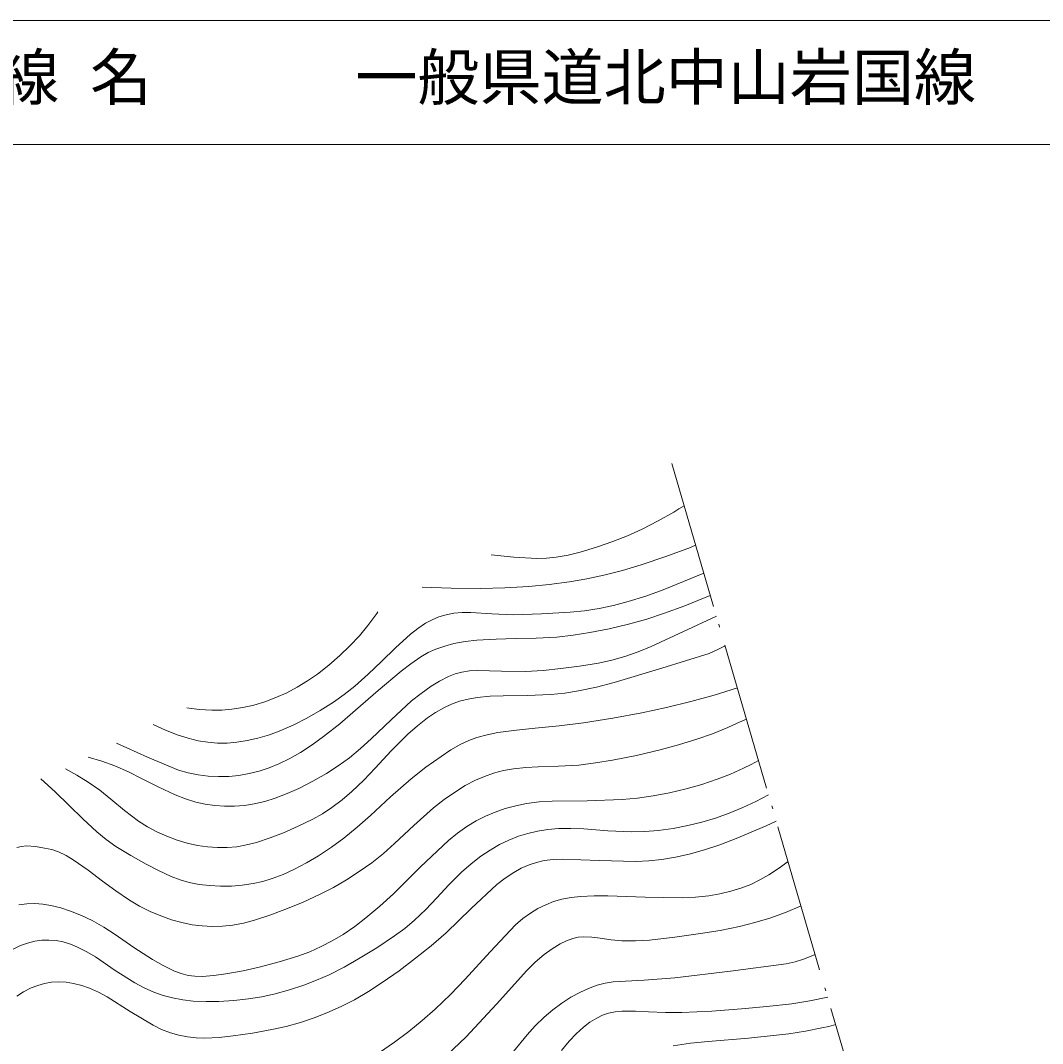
# Model space of a CAD drawing. Units: millimetres, scale not verified. Extents: x 61448 to 701448, y 5061 to 365061.
# Drawn here: x 211212 to 293544, y 282632 to 365061 of the extents above; entities that cross this region are included whole.
import ezdxf
from ezdxf.enums import TextEntityAlignment as Align

# ---------------------------------------------------------------- set-up
doc = ezdxf.new("R2010")
doc.units = ezdxf.units.MM
doc.header["$LTSCALE"] = 1000
doc.linetypes.add('LONG_DASHED_DOTTED', pattern=[15.25, 12, -1.5, 0.25, -1.5])
doc.layers.add('S-SUV', color=7, linetype='Continuous', lineweight=13)
doc.styles.add('ＭＳ ゴシック', font='')
doc.styles.get('ＭＳ ゴシック').set_extended_font_data('MS Gothic')

msp = doc.modelspace()

# ---------------------------------------------------------------- linework, layer by layer
at = {"layer": 'S-SUV'}
for p, q in [((701448, 365061), (61448, 365061)), ((61448, 355061), (701448, 355061)), ((263836, 325455), (264257, 325706)), ((264257, 325706), (264677, 325959)), ((262577, 324740), (263836, 325455)), ((260120, 323549), (261300, 324083)), ((261300, 324083), (262577, 324740)), ((258923, 323074), (260120, 323549)), ((256286, 322224), (257616, 322621)), ((257616, 322621), (258923, 323074)), ((263203, 321875), (265178, 322611)), ((265178, 322611), (265392, 322693)), ((265392, 322693), (265607, 322775)), ((249133, 322006), (250964, 321827)), ((250964, 321827), (252807, 321708)), ((252807, 321708), (253592, 321732)), ((253592, 321732), (254374, 321816)), ((254374, 321816), (255329, 321989)), ((255329, 321989), (256286, 322224)), ((261216, 321198), (263203, 321875)), ((258201, 320357), (259711, 320747)), ((259711, 320747), (261216, 321198)), ((253798, 319618), (255434, 319827)), ((255434, 319827), (256823, 320062)), ((256823, 320062), (258201, 320357)), ((262995, 319199), (264630, 319849)), ((264630, 319849), (266258, 320543)), ((243559, 319391), (245914, 319317)), ((245914, 319317), (248281, 319302)), ((248281, 319302), (250219, 319356)), ((250219, 319356), (252155, 319469)), ((252155, 319469), (253798, 319618)), ((261582, 318689), (262995, 319199)), ((258990, 317930), (260160, 318240)), ((260160, 318240), (261582, 318689)), ((264742, 317899), (266370, 318564)), ((266370, 318564), (266573, 318650)), ((266573, 318650), (266784, 318741)), ((239914, 317288), (240005, 317420)), ((246114, 317298), (246791, 317357)), ((246791, 317357), (247480, 317356)), ((247480, 317356), (249188, 317240)), ((253197, 317253), (255482, 317384)), ((255482, 317384), (256654, 317502)), ((256654, 317502), (257817, 317681)), ((257817, 317681), (258990, 317930)), ((263102, 317295), (264742, 317899)), ((239197, 316308), (239828, 317166)), ((239828, 317166), (239914, 317288)), ((243847, 316502), (244367, 316780)), ((244367, 316780), (244924, 317008)), ((244924, 317008), (245512, 317182)), ((245512, 317182), (246114, 317298)), ((249188, 317240), (250911, 317184)), ((250911, 317184), (253197, 317253)), ((260204, 316425), (261658, 316830)), ((261658, 316830), (263102, 317295)), ((264634, 315842), (267274, 317061)), ((238519, 315488), (239197, 316308)), ((242638, 315616), (243226, 316084)), ((243226, 316084), (243847, 316502)), ((255745, 315535), (257078, 315746)), ((257078, 315746), (258647, 316056)), ((258647, 316056), (260204, 316425)), ((262006, 314615), (264634, 315842)), ((237746, 314668), (238519, 315488)), ((241436, 314527), (242638, 315616)), ((246122, 314852), (247036, 315021)), ((247036, 315021), (247963, 315131)), ((247963, 315131), (249525, 315224)), ((249525, 315224), (251083, 315257)), ((251083, 315257), (252743, 315291)), ((252743, 315291), (254406, 315385)), ((254406, 315385), (255745, 315535)), ((236930, 313890), (237746, 314668)), ((240286, 313405), (241436, 314527)), ((243472, 313794), (244058, 314126)), ((244058, 314126), (244681, 314410)), ((244681, 314410), (245385, 314657)), ((245385, 314657), (246122, 314852)), ((259909, 313823), (260963, 314189)), ((260963, 314189), (262006, 314615)), ((262875, 312863), (266695, 314066)), ((266695, 314066), (267335, 314354)), ((267335, 314354), (267970, 314678)), ((236049, 313121), (236930, 313890)), ((239226, 312385), (240286, 313405)), ((241886, 312625), (242660, 313232)), ((242660, 313232), (243472, 313794)), ((256255, 313039), (257768, 313288)), ((257768, 313288), (258842, 313526)), ((258842, 313526), (259909, 313823)), ((235130, 312399), (236049, 313121)), ((240021, 311072), (241886, 312625)), ((245696, 312203), (246225, 312412)), ((246225, 312412), (246777, 312564)), ((246777, 312564), (247391, 312659)), ((247391, 312659), (248026, 312694)), ((248026, 312694), (249955, 312623)), ((249955, 312623), (251888, 312611)), ((251888, 312611), (253310, 312701)), ((253310, 312701), (254736, 312850)), ((254736, 312850), (256255, 313039)), ((259046, 311721), (262875, 312863)), ((233514, 311342), (234335, 311843)), ((234335, 311843), (235130, 312399)), ((238135, 311418), (239226, 312385)), ((244299, 311419), (244979, 311834)), ((244979, 311834), (245696, 312203)), ((257611, 311356), (259046, 311721)), ((231782, 310503), (232661, 310896)), ((232661, 310896), (233514, 311342)), ((237301, 310751), (238135, 311418)), ((238206, 309482), (240021, 311072)), ((242705, 310235), (243479, 310847)), ((243479, 310847), (244299, 311419)), ((252019, 310676), (253946, 310757)), ((253946, 310757), (255057, 310874)), ((255057, 310874), (256162, 311050)), ((256162, 311050), (257611, 311356)), ((267089, 310704), (268963, 311278)), ((230005, 309907), (230898, 310175)), ((230898, 310175), (231782, 310503)), ((235367, 309462), (236432, 310134)), ((236432, 310134), (237301, 310751)), ((241063, 308726), (242705, 310235)), ((245319, 309692), (245936, 309977)), ((245936, 309977), (246582, 310209)), ((246582, 310209), (247285, 310391)), ((247285, 310391), (248005, 310515)), ((248005, 310515), (249037, 310615)), ((249037, 310615), (250087, 310655)), ((250087, 310655), (252019, 310676)), ((263241, 309702), (265202, 310177)), ((265202, 310177), (267089, 310704)), ((224602, 309682), (225613, 309553)), ((225613, 309553), (226636, 309483)), ((226636, 309483), (227442, 309493)), ((227442, 309493), (228247, 309564)), ((228247, 309564), (229126, 309704)), ((229126, 309704), (230005, 309907)), ((234275, 308845), (235367, 309462)), ((236933, 308395), (238206, 309482)), ((243993, 308867), (244637, 309304)), ((244637, 309304), (245319, 309692)), ((258920, 308843), (261267, 309285)), ((261267, 309285), (263241, 309702)), ((221914, 308331), (222902, 307876)), ((232180, 307857), (233240, 308323)), ((233240, 308323), (234275, 308845)), ((235626, 307357), (236933, 308395)), ((239472, 307182), (241063, 308726)), ((243183, 308228), (243993, 308867)), ((254620, 308221), (256574, 308461)), ((256574, 308461), (258920, 308843)), ((268207, 308108), (268947, 308436)), ((268947, 308436), (269692, 308779)), ((222902, 307876), (223915, 307476)), ((223915, 307476), (224710, 307227)), ((230333, 307232), (231262, 307514)), ((231262, 307514), (232180, 307857)), ((241084, 306207), (242420, 307548)), ((242420, 307548), (243183, 308228)), ((247982, 307290), (248812, 307517)), ((248812, 307517), (249659, 307686)), ((249659, 307686), (251159, 307893)), ((251159, 307893), (252661, 308040)), ((252661, 308040), (254620, 308221)), ((265700, 307142), (266959, 307595)), ((266959, 307595), (268207, 308108)), ((218954, 306844), (221442, 305717)), ((224710, 307227), (225532, 307033)), ((225532, 307033), (226306, 306910)), ((226306, 306910), (227095, 306846)), ((227095, 306846), (227866, 306846)), ((227866, 306846), (228632, 306907)), ((228632, 306907), (229483, 307038)), ((229483, 307038), (230333, 307232)), ((233757, 306077), (234708, 306692)), ((234708, 306692), (235626, 307357)), ((238608, 306395), (239472, 307182)), ((245883, 306289), (246697, 306756)), ((246697, 306756), (247327, 307051)), ((247327, 307051), (247982, 307290)), ((262742, 306288), (264230, 306686)), ((264230, 306686), (265700, 307142)), ((232912, 305598), (233757, 306077)), ((237714, 305662), (238608, 306395)), ((239795, 304828), (241084, 306207)), ((245097, 305768), (245883, 306289)), ((258909, 305470), (260833, 305850)), ((260833, 305850), (262742, 306288)), ((216672, 305698), (217757, 305379)), ((217757, 305379), (218819, 305004)), ((218819, 305004), (219903, 304530)), ((221442, 305717), (223956, 304645)), ((231250, 304848), (232038, 305171)), ((232038, 305171), (232912, 305598)), ((235867, 304401), (236809, 305008)), ((236809, 305008), (237714, 305662)), ((243869, 304886), (245097, 305768)), ((254544, 304967), (256188, 305064)), ((256188, 305064), (257547, 305236)), ((257547, 305236), (258909, 305470)), ((269468, 304826), (270067, 305122)), ((270067, 305122), (270669, 305434)), ((214834, 304774), (215763, 304268)), ((215763, 304268), (216671, 303704)), ((219903, 304530), (220974, 303994)), ((223956, 304645), (224727, 304432)), ((224727, 304432), (225515, 304278)), ((225515, 304278), (226334, 304179)), ((226334, 304179), (227170, 304140)), ((227995, 304160), (228814, 304240)), ((228814, 304240), (229634, 304382)), ((229634, 304382), (230441, 304582)), ((230441, 304582), (231250, 304848)), ((234767, 303769), (235867, 304401)), ((238868, 303862), (239795, 304828)), ((242683, 303959), (243869, 304886)), ((248584, 304156), (249330, 304416)), ((249330, 304416), (250124, 304624)), ((250124, 304624), (250932, 304773)), ((250932, 304773), (251918, 304882)), ((251918, 304882), (252906, 304931)), ((252906, 304931), (254544, 304967)), ((267329, 303927), (268406, 304347)), ((268406, 304347), (269468, 304826)), ((212849, 303959), (213999, 302918)), ((216671, 303704), (217602, 303044)), ((220974, 303994), (222318, 303303)), ((227170, 304140), (227995, 304160)), ((233635, 303188), (234767, 303769)), ((237910, 302950), (238868, 303862)), ((241016, 302502), (242683, 303959)), ((246250, 302923), (247044, 303410)), ((247044, 303410), (247868, 303844)), ((247868, 303844), (248584, 304156)), ((264836, 303161), (266088, 303514)), ((266088, 303514), (267329, 303927)), ((213999, 302918), (215124, 301819)), ((217602, 303044), (218505, 302330)), ((222318, 303303), (223687, 302667)), ((223687, 302667), (224506, 302350)), ((231740, 302404), (232698, 302768)), ((232698, 302768), (233635, 303188)), ((237121, 302275), (237910, 302950)), ((245347, 302293), (246250, 302923)), ((260930, 302409), (262166, 302584)), ((262166, 302584), (263502, 302842)), ((263502, 302842), (264836, 303161)), ((270440, 302145), (271477, 302666)), ((215124, 301819), (216226, 300725)), ((218505, 302330), (219594, 301420)), ((224506, 302350), (225345, 302090)), ((225345, 302090), (226097, 301919)), ((226097, 301919), (226862, 301807)), ((226862, 301807), (227655, 301752)), ((227655, 301752), (228461, 301757)), ((228461, 301757), (229255, 301821)), ((229255, 301821), (230049, 301945)), ((230049, 301945), (230897, 302144)), ((230897, 302144), (231740, 302404)), ((236296, 301649), (237121, 302275)), ((239396, 301006), (241016, 302502)), ((244488, 301621), (245347, 302293)), ((250253, 301565), (251105, 301794)), ((251105, 301794), (251970, 301964)), ((251970, 301964), (252993, 302093)), ((252993, 302093), (254030, 302162)), ((254030, 302162), (256862, 302198)), ((256862, 302198), (259688, 302295)), ((259688, 302295), (260930, 302409)), ((269391, 301654), (270440, 302145)), ((219594, 301420), (220720, 300558)), ((234755, 300707), (235541, 301152)), ((235541, 301152), (236296, 301649)), ((238346, 300070), (239396, 301006)), ((242895, 300202), (244488, 301621)), ((247908, 300564), (248674, 300957)), ((248674, 300957), (249447, 301287)), ((249447, 301287), (250253, 301565)), ((267201, 300799), (268307, 301198)), ((268307, 301198), (269391, 301654)), ((216226, 300725), (217365, 299679)), ((220720, 300558), (221437, 300103)), ((221437, 300103), (222187, 299698)), ((232393, 299621), (233587, 300137)), ((233587, 300137), (234755, 300707)), ((237256, 299178), (238346, 300070)), ((241350, 298746), (242895, 300202)), ((246408, 299583), (247171, 300118)), ((247171, 300118), (247908, 300564)), ((263781, 299970), (264982, 300198)), ((264982, 300198), (266100, 300470)), ((266100, 300470), (267201, 300799)), ((270455, 299813), (271275, 300182)), ((271275, 300182), (272091, 300560)), ((217365, 299679), (218116, 299075)), ((222187, 299698), (223000, 299327)), ((223000, 299327), (223844, 299009)), ((231315, 299201), (232393, 299621)), ((245682, 299001), (246408, 299583)), ((250555, 299025), (251320, 299330)), ((251320, 299330), (252076, 299568)), ((252076, 299568), (252856, 299750)), ((252856, 299750), (253696, 299880)), ((253696, 299880), (254541, 299950)), ((254541, 299950), (255560, 299964)), ((255560, 299964), (256581, 299919)), ((256581, 299919), (258525, 299769)), ((258525, 299769), (260469, 299679)), ((260469, 299679), (261516, 299710)), ((261516, 299710), (262572, 299802)), ((262572, 299802), (263781, 299970)), ((269002, 299200), (270455, 299813)), ((210920, 298432), (211298, 298520)), ((211298, 298520), (211693, 298550)), ((211693, 298550), (212424, 298497)), ((212424, 298497), (213161, 298382)), ((218116, 299075), (218905, 298518)), ((218905, 298518), (220104, 297775)), ((223844, 299009), (224649, 298770)), ((224649, 298770), (225480, 298586)), ((225480, 298586), (226274, 298474)), ((226274, 298474), (227085, 298420)), ((227085, 298420), (227856, 298426)), ((227856, 298426), (228632, 298492)), ((228632, 298492), (229428, 298635)), ((229428, 298635), (230220, 298839)), ((230220, 298839), (231315, 299201)), ((235220, 297763), (236256, 298447)), ((236256, 298447), (237256, 299178)), ((240445, 297947), (241350, 298746)), ((243450, 296869), (245682, 299001)), ((249042, 298217), (249814, 298665)), ((249814, 298665), (250555, 299025)), ((266313, 298245), (267537, 298647)), ((267537, 298647), (269002, 299200)), ((213161, 298382), (213733, 298255)), ((213733, 298255), (214286, 298071)), ((214286, 298071), (214887, 297781)), ((214887, 297781), (215471, 297432)), ((220104, 297775), (221341, 297079)), ((234244, 297181), (235220, 297763)), ((239506, 297200), (240445, 297947)), ((247505, 297099), (248304, 297718)), ((248304, 297718), (249042, 298217)), ((262877, 297472), (263983, 297657)), ((263983, 297657), (265078, 297902)), ((265078, 297902), (266313, 298245)), ((215471, 297432), (216661, 296605)), ((221341, 297079), (222328, 296564)), ((233242, 296654), (234244, 297181)), ((238504, 296485), (239506, 297200)), ((241257, 294690), (243450, 296869)), ((246752, 296440), (247505, 297099)), ((250949, 296418), (251558, 296753)), ((251558, 296753), (252189, 297032)), ((252189, 297032), (252781, 297228)), ((252781, 297228), (253398, 297368)), ((253398, 297368), (254127, 297459)), ((254127, 297459), (254869, 297492)), ((254869, 297492), (257837, 297368)), ((257837, 297368), (260770, 297306)), ((260770, 297306), (261825, 297358)), ((261825, 297358), (262877, 297472)), ((271496, 296227), (272280, 296744)), ((272280, 296744), (273044, 297296)), ((216661, 296605), (217823, 295723)), ((222328, 296564), (223347, 296101)), ((223347, 296101), (224066, 295832)), ((230729, 295695), (231495, 295928)), ((231495, 295928), (232375, 296261)), ((232375, 296261), (233242, 296654)), ((237467, 295818), (238504, 296485)), ((245724, 295426), (246752, 296440)), ((249588, 295445), (250247, 295953)), ((250247, 295953), (250949, 296418)), ((270779, 295814), (271496, 296227)), ((217823, 295723), (218891, 294931)), ((224066, 295832), (224814, 295618)), ((224814, 295618), (225618, 295459)), ((225618, 295459), (226434, 295360)), ((226434, 295360), (227318, 295312)), ((227318, 295312), (228211, 295324)), ((228211, 295324), (229080, 295393)), ((229080, 295393), (229949, 295523)), ((229949, 295523), (230729, 295695)), ((235347, 294654), (236419, 295208)), ((236419, 295208), (237467, 295818)), ((244747, 294377), (245724, 295426)), ((247529, 293520), (249588, 295445)), ((268447, 294900), (269252, 295149)), ((269252, 295149), (270034, 295455)), ((270034, 295455), (270779, 295814)), ((218891, 294931), (219994, 294189)), ((233941, 294008), (235347, 294654)), ((240169, 293703), (241257, 294690)), ((243863, 293444), (244747, 294377)), ((254819, 294258), (255563, 294403)), ((255563, 294403), (256328, 294491)), ((256328, 294491), (257423, 294537)), ((257423, 294537), (258523, 294523)), ((258523, 294523), (261524, 294419)), ((261524, 294419), (264529, 294376)), ((264529, 294376), (265588, 294426)), ((265588, 294426), (266651, 294536)), ((266651, 294536), (267549, 294687)), ((267549, 294687), (268447, 294900)), ((211087, 293800), (211715, 293883)), ((211715, 293883), (212358, 293906)), ((212358, 293906), (213019, 293862)), ((213019, 293862), (213670, 293757)), ((213670, 293757), (214456, 293563)), ((214456, 293563), (215236, 293308)), ((219994, 294189), (220811, 293709)), ((220811, 293709), (221667, 293277)), ((232514, 293419), (233941, 294008)), ((239041, 292760), (240169, 293703)), ((245516, 291557), (247529, 293520)), ((252292, 293149), (252893, 293511)), ((252893, 293511), (253523, 293821)), ((253523, 293821), (254158, 294067)), ((254158, 294067), (254819, 294258)), ((274090, 293714), (272846, 293198)), ((215236, 293308), (216131, 292950)), ((216131, 292950), (216996, 292541)), ((221667, 293277), (222513, 292914)), ((222513, 292914), (223390, 292602)), ((230053, 292563), (231291, 292962)), ((231291, 292962), (232514, 293419)), ((238134, 292066), (239041, 292760)), ((242945, 292563), (243863, 293444)), ((251084, 292196), (251668, 292696)), ((251668, 292696), (252292, 293149)), ((271581, 292739), (270367, 292372)), ((272846, 293198), (271581, 292739)), ((216996, 292541), (217939, 292002)), ((217939, 292002), (218851, 291411)), ((223390, 292602), (224200, 292377)), ((224200, 292377), (225034, 292208)), ((225034, 292208), (225840, 292110)), ((225840, 292110), (226661, 292072)), ((226661, 292072), (227482, 292095)), ((227482, 292095), (228308, 292178)), ((228308, 292178), (229183, 292340)), ((229183, 292340), (230053, 292563)), ((237199, 291426), (238134, 292066)), ((241349, 291307), (242167, 291912)), ((242167, 291912), (242945, 292563)), ((249040, 290029), (251084, 292196)), ((269136, 292063), (267571, 291744)), ((270367, 292372), (269136, 292063)), ((218851, 291411), (220337, 290379)), ((236334, 290903), (237199, 291426)), ((239915, 290351), (241349, 291307)), ((244299, 290508), (245516, 291557)), ((255716, 291100), (255199, 290908)), ((256149, 291201), (255716, 291100)), ((256589, 291241), (256149, 291201)), ((257243, 291208), (256589, 291241)), ((257903, 291112), (257243, 291208)), ((258785, 290983), (257903, 291112)), ((259654, 290915), (258785, 290983)), ((263935, 291194), (261871, 290963)), ((265994, 291485), (263935, 291194)), ((267571, 291744), (265994, 291485)), ((210637, 290242), (211225, 290524)), ((211225, 290524), (211783, 290724)), ((211783, 290724), (212368, 290869)), ((212368, 290869), (212925, 290948)), ((212925, 290948), (213497, 290966)), ((213497, 290966), (214077, 290921)), ((214077, 290921), (214649, 290815)), ((214649, 290815), (215243, 290639)), ((215243, 290639), (215818, 290406)), ((215818, 290406), (216548, 290032)), ((220337, 290379), (221851, 289402)), ((234509, 290031), (235448, 290439)), ((235448, 290439), (236334, 290903)), ((238450, 289446), (239915, 290351)), ((243043, 289504), (244299, 290508)), ((254033, 290251), (253407, 289797)), ((254691, 290654), (254033, 290251)), ((255199, 290908), (254691, 290654)), ((260768, 290909), (259654, 290915)), ((261871, 290963), (260768, 290909)), ((216548, 290032), (217250, 289605)), ((217250, 289605), (218828, 288528)), ((221851, 289402), (222713, 288914)), ((232052, 289216), (233544, 289678)), ((233544, 289678), (234509, 290031)), ((237275, 288783), (238450, 289446)), ((241720, 288497), (243043, 289504)), ((247044, 287824), (249040, 290029)), ((253407, 289797), (252683, 289183)), ((273605, 289218), (274287, 289430)), ((274287, 289430), (274761, 289611)), ((274761, 289611), (275229, 289811)), ((218828, 288528), (220424, 287513)), ((222713, 288914), (223618, 288473)), ((229150, 288496), (230540, 288812)), ((230540, 288812), (232052, 289216)), ((236071, 288174), (237275, 288783)), ((251992, 288518), (249555, 285810)), ((252683, 289183), (251992, 288518)), ((268413, 288461), (272906, 289066)), ((272906, 289066), (273605, 289218)), ((223618, 288473), (224161, 288267)), ((224161, 288267), (224718, 288121)), ((224718, 288121), (225269, 288051)), ((225269, 288051), (225839, 288039)), ((225839, 288039), (226795, 288109)), ((226795, 288109), (227754, 288240)), ((227754, 288240), (229150, 288496)), ((234048, 287339), (235067, 287727)), ((235067, 287727), (236071, 288174)), ((240361, 287537), (241720, 288497)), ((245855, 286590), (247044, 287824)), ((258954, 287594), (261444, 287727)), ((261444, 287727), (263937, 287920)), ((263937, 287920), (268413, 288461)), ((211470, 286805), (212068, 287111)), ((212068, 287111), (212599, 287320)), ((212599, 287320), (213159, 287476)), ((213159, 287476), (213724, 287566)), ((213724, 287566), (214305, 287598)), ((214305, 287598), (214897, 287570)), ((214897, 287570), (215492, 287481)), ((215492, 287481), (216144, 287317)), ((216144, 287317), (216777, 287096)), ((216777, 287096), (217501, 286773)), ((220424, 287513), (221170, 287116)), ((221170, 287116), (221953, 286768)), ((231728, 286646), (232897, 286963)), ((232897, 286963), (234048, 287339)), ((239249, 286822), (240361, 287537)), ((256314, 286775), (256982, 287079)), ((256982, 287079), (257670, 287325)), ((257670, 287325), (258305, 287489)), ((258305, 287489), (258954, 287594)), ((210910, 286450), (211470, 286805)), ((217501, 286773), (218209, 286390)), ((218209, 286390), (220041, 285216)), ((221953, 286768), (222699, 286508)), ((222699, 286508), (223472, 286302)), ((223472, 286302), (224287, 286150)), ((224287, 286150), (225121, 286057)), ((225121, 286057), (226161, 286008)), ((227205, 286020), (228394, 286094)), ((228394, 286094), (229576, 286229)), ((229576, 286229), (230652, 286406)), ((230652, 286406), (231728, 286646)), ((237112, 285643), (238107, 286159)), ((238107, 286159), (239249, 286822)), ((244630, 285404), (245855, 286590)), ((254820, 285889), (255546, 286355)), ((255546, 286355), (256314, 286775)), ((274811, 286071), (273359, 285842)), ((276238, 286356), (274811, 286071)), ((220041, 285216), (221893, 284101)), ((226161, 286008), (227205, 286020)), ((236093, 285183), (237112, 285643)), ((243583, 284480), (244630, 285404)), ((249555, 285810), (247082, 283152)), ((253395, 284755), (254089, 285345)), ((254089, 285345), (254820, 285889)), ((259686, 285250), (259125, 285195)), ((260746, 285245), (259686, 285250)), ((261809, 285180), (260746, 285245)), ((266895, 285252), (264497, 285133)), ((269282, 285430), (266895, 285252)), ((271322, 285606), (269282, 285430)), ((273359, 285842), (271322, 285606)), ((233766, 284333), (234940, 284730)), ((234940, 284730), (236093, 285183)), ((242502, 283608), (243583, 284480)), ((252685, 284066), (253395, 284755)), ((257629, 284687), (257090, 284349)), ((258095, 284913), (257629, 284687)), ((258578, 285081), (258095, 284913)), ((259125, 285195), (258578, 285081)), ((263162, 285126), (261809, 285180)), ((264497, 285133), (263162, 285126)), ((221893, 284101), (222583, 283771)), ((222583, 283771), (223297, 283496)), ((229914, 283474), (231466, 283753)), ((231466, 283753), (232622, 284013)), ((232622, 284013), (233766, 284333)), ((241332, 282733), (242502, 283608)), ((252024, 283341), (252685, 284066)), ((256572, 283953), (255970, 283412)), ((257090, 284349), (256572, 283953)), ((273105, 283422), (274439, 283627)), ((274439, 283627), (275761, 283890)), ((275761, 283890), (276317, 284017)), ((276317, 284017), (276881, 284153)), ((223297, 283496), (223970, 283298)), ((223970, 283298), (224656, 283160)), ((224656, 283160), (225356, 283084)), ((225356, 283084), (226073, 283068)), ((226073, 283068), (227207, 283131)), ((227207, 283131), (228351, 283255)), ((228351, 283255), (229914, 283474)), ((240135, 281913), (241332, 282733)), ((247082, 283152), (244555, 280759)), ((250918, 281991), (252024, 283341)), ((255414, 282832), (254788, 282077)), ((255970, 283412), (255414, 282832)), ((265188, 282652), (266601, 282795)), ((266601, 282795), (269854, 283078)), ((269854, 283078), (273105, 283422)), ((263782, 282449), (265188, 282652))]:
    msp.add_line(p, q, dxfattribs=at)
at = {"layer": 'S-SUV', "linetype": 'LONG_DASHED_DOTTED'}
msp.add_line((263682, 329369), (290512, 237457), dxfattribs=at)

# ---------------------------------------------------------------- texts
at = {"layer": 'S-SUV', "style": 'ＭＳ ゴシック'}
for s, p in [('路 線 名', (201827, 357561)), ('一般県道北中山岩国線', (238182, 357561))]:
    msp.add_text(s, height=3666, dxfattribs=at).set_placement(p, align=Align.BOTTOM_LEFT)

doc.saveas('drawing.dxf')
